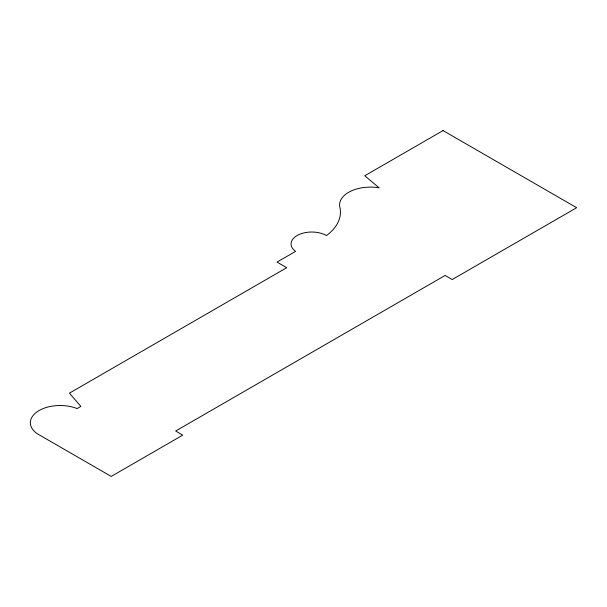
<?xml version="1.0" encoding="UTF-8"?>
<svg xmlns="http://www.w3.org/2000/svg" width="607" height="607" viewBox="0 0 607 607"><rect width="100%" height="100%" fill="white"/><g stroke="black" fill="none" stroke-linecap="round" stroke-linejoin="round"><path stroke-width="0.91" d="M443.049 130.573L364.754 175.772L379.163 187.829A30.843 17.808 0 0 0 339.723 206.524A66.042 38.127 0 0 1 326.467 235.577A20.676 11.935 0 0 0 298.037 235.023A20.676 11.935 0 0 0 295.563 251.381L277.02 262.087L286.724 267.695L69.41 393.154L80.86 406.417L77.135 408.572A29.819 17.216 0 0 0 38.241 411.045A29.819 17.216 0 0 0 37.088 433.626L111.225 476.427L182.753 435.128L175.651 431.023L445.113 275.449L452.215 279.546L576.65 207.708L443.049 130.573"/></g></svg>
